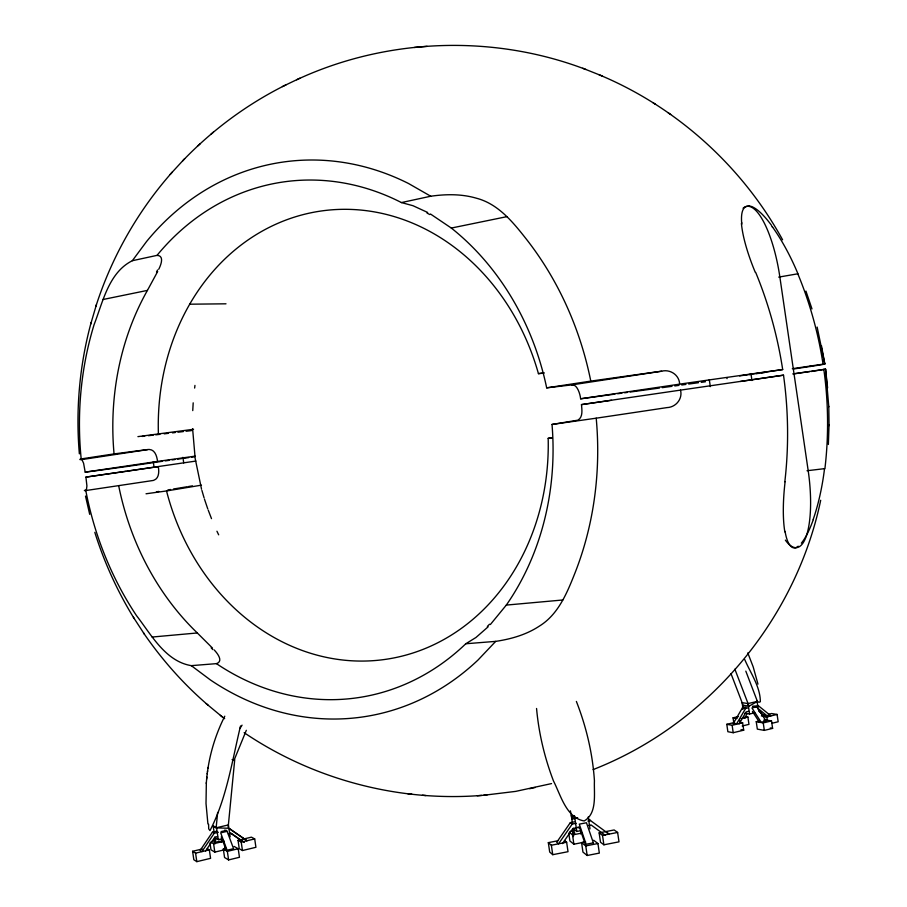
<?xml version="1.0" encoding="UTF-8"?>
<svg xmlns="http://www.w3.org/2000/svg" width="907" height="907" viewBox="0 0 907 907"><rect width="100%" height="100%" fill="white"/><g stroke="black" fill="none" stroke-linecap="round" stroke-linejoin="round"><path stroke-width="1.36" d="M208.599 824.282L208.689 828.805L209.982 830.608C226.648 798.432 232.045 761.075 240.514 725.985M192.749 410.599L193.191 402.833M828.363 444.453L829.043 425.043M206.343 782.639L206.014 803.489L207.918 823.953M206.637 779.136C208.621 757.254 214.902 735.804 224.777 716.19M206.286 783.399L206.694 778.489M232.09 759.635L234.72 759.749L228.054 828.238L216.138 827.876L217.646 812.457M206.762 777.775L206.853 777.004M207.215 773.784L207.295 773.127M194.642 388.06L194.948 385.418M573.281 828.318L572.544 833.567L574.891 833.114M573.371 836.617L574.471 828.771M580.605 833.941L580.979 831.322M207.488 771.687L207.601 770.882M208.009 768.127L208.111 767.492M217.567 836.549L214.834 837.195L214.029 842.626L220.367 841.129M215.038 843.793L215.9 838.295M221.376 842.286L222.045 838.17M91.131 322.563L90.711 324.105C79.453 366.281 75.621 410.372 79.362 453.863M820.688 500.29C795.598 620.433 707.403 724.931 593.087 769.601M95.983 306.271L96.448 304.582C112.343 255.842 138.306 210.401 172.33 172.047M90.711 324.105L96.448 304.582M755.701 272.451A375.623 331.429 81.9 0 1 782.684 369.557A375.634 1.349 -8.3 0 0 709.83 379.829L679.649 384.137C679.354 375.022 670.205 368.968 661.622 371.201A375.305 4.082 -8.3 0 0 590.786 381.11A302.711 258.178 81.9 0 0 526.457 239.278C513.101 222.306 498.238 203.814 476.288 198.18C461.527 193.849 445.847 194.087 430.746 196.229L401.438 202.567A260.547 221.138 81.9 0 0 157.013 255.377L132.343 260.706C108.704 272.44 102.774 302.303 94.113 324.581A302.711 258.178 81.9 0 0 81.188 458.919A375.305 4.082 -8.3 0 0 81.721 459.6L148.578 449.475A22.992 14.183 86.8 0 1 149.304 449.475C155.142 449.736 156.99 456.595 157.535 461.425L85.19 472.128L83.591 463.262L81.959 459.668M234.119 760.123L246.319 730.305M742.652 708.968L743.706 706.632M744.851 718.253L746.971 713.594M158.714 269.3C160.879 265.105 164.643 255.615 157.013 255.377M157.682 271.476L147.422 290.399A257.361 219.313 81.9 0 0 114.055 453.908L81.188 458.919M86.142 490.041A375.317 2.472 -8.3 0 0 85.791 490.551A302.711 258.178 81.9 0 0 136.458 615.558C151.084 634.367 165.278 661.362 191.298 665.647L216.456 663.641A260.547 221.138 81.9 0 0 465.79 643.755L495.698 641.374C510.992 639.095 526.321 634.741 539.336 626.136C558.463 614.368 567.215 592.554 575.117 572.646A302.711 258.178 81.9 0 0 596.205 418.184A375.317 2.472 -8.3 0 0 666.94 407.606C675.794 407.334 682.846 398.933 680.522 390.112L783.512 375.169A375.623 331.429 81.9 0 1 784.838 481.753M746.132 707.041L742.391 707.925L733.275 723.514L736.473 724.081L745.611 708.446L748.105 707.857M739.092 723.956L746.121 711.916L748.615 711.326M239.867 728.525L242.067 725.158M218.349 832.263L214.256 833.227L201.944 851.571L200.141 850.471L212.419 832.195L216.501 831.231M205.594 850.97L214.834 837.195M132.343 260.706L146.583 241.5A280.286 237.985 81.9 0 1 408.535 183.509L430.746 196.229M574.222 821.878L570.333 822.626L556.705 842.286L558.553 843.827L572.226 824.078L576.138 823.329M562.419 843.612L572.873 828.51L579.392 827.252M680.522 390.112L581.478 404.601C581.886 409.601 583.156 416.948 578.088 420.032A26.235 10.51 85.7 0 1 577.566 420.224L552.012 424.453A257.361 219.313 81.9 0 1 506.321 605.082L490.358 624.538M86.414 489.871L86.913 485.914L85.916 477.105L195.855 461.073M495.698 641.374L478.046 659.99A280.286 237.985 81.9 0 1 210.424 679.955L191.298 665.647M182.556 160.97C212.306 129.905 247.452 103.954 286 84.839M170.221 174.348L184.62 158.714M488.113 626.828L475.948 637.496L465.79 643.755M210.946 134.27L213.417 132.105M197.499 146.106L200.073 143.862M731.019 673.686L743.116 705.215L749.057 706.168L757.413 701.451L745.815 671.135M296.657 79.759C386.541 37.901 493.238 34.069 585.865 69.476M282.406 86.573L299.843 78.217M216.456 663.641C223.712 661.328 217.397 653.244 214.143 649.911M577.623 817.831L572.068 819.157L570.378 810.824M551.535 783.591L515.641 791.392L483.533 795.292M226.024 848.362L223.326 849.009L224.562 857.512L228.598 859.927L239.459 857.285L238.212 848.748L234.119 846.424M758.989 721.042L756.245 721.7L757.334 729.126L764.34 730.384L772.605 728.378L771.517 720.929L764.476 719.727M242.452 850.539L255.921 847.297L254.697 838.907L251.432 837.161L238.031 840.358L239.244 848.714L242.452 850.539L241.228 842.127L238.031 840.358M202.193 849.009L192.601 851.288L193.837 859.745L196.819 861.65L210.583 858.339L209.347 849.859L207.318 848.635M734.625 722.448L726.79 724.319L727.868 731.711L733.207 732.709L743.706 730.18L742.618 722.777L739.931 722.301M771.744 723.321L778.172 721.768L777.095 714.444L771.596 713.537L769.034 714.149M192.601 851.288L195.583 853.147L209.347 849.859M241.228 842.127L254.697 838.907M762.708 716.213L766.812 716.893L777.095 714.444M726.79 724.319L732.13 725.283L742.618 722.777M209.97 842.886L210.98 849.802L214.812 852.104L224.12 849.87M742.187 725.985L748.967 724.364L747.901 717.063L745.203 716.598M223.326 849.009L227.351 851.356L238.212 848.748M756.245 721.7L763.241 722.913L771.517 720.929M210.73 842.07L213.599 843.737L224.244 841.208M741.121 718.673L747.901 717.063M761.347 715.986L765.191 715.067M227.113 831.334L220.684 832.853L227.09 850.222L233.564 848.669L227.113 831.334L224.732 830.041M756.835 706.802L751.926 707.959L761.188 722.244L766.109 721.065L756.835 706.802L752.708 706.145M228.473 833.975L231.194 833.329L244.346 842.456M212.419 840.88L215.061 840.256M214.902 837.694L218.292 839.633L222.238 838.692M733.944 723.888L733.06 717.834L738.457 716.553M744.806 713.208L749.567 714.002L754.726 712.777M214.131 832.422L213.168 825.846L216.558 827.706L228.405 824.928L230.14 836.821M743.048 709.115L742.107 702.642L748.037 703.583L757.084 701.462L758.218 709.263M221.07 831.617L226.535 830.336M753.105 706.678L758.093 705.51L770.893 715.861L767.617 715.317M529.643 788.716L535.255 787.48M102.967 299.514L147.422 290.399M430.474 214.007L451.312 228.054L506.877 216.66M585.593 841.798L581.568 842.592L582.952 852.092L587.169 855.494L599.334 853.102L597.94 843.521L593.632 840.233M568.757 833.091L569.913 840.993L573.882 844.202L584.403 842.149M581.568 842.592L585.763 845.914L597.94 843.521M557.975 840.755L548.327 842.637L549.699 852.036L552.737 854.689L568.02 851.696L566.637 842.24L564.539 840.54M603.892 844.802L618.993 841.843L617.622 832.445L614.152 829.962L599.142 832.887L600.502 842.229L603.892 844.802L602.52 835.392L599.142 832.887M588.518 825.483L591.126 824.985L605.184 835.256M569.868 831.515L573.78 830.755M573.247 828.726L576.784 831.47L580.741 830.699M569.551 832.558L572.521 834.905L581.727 833.114M548.327 842.637L551.365 845.222L566.637 842.24M602.52 835.392L617.622 832.445M572.476 823.454L571.319 815.529L574.834 818.159L577.487 817.649M587.872 821.062L590.48 820.563L588.507 819.123L608.869 834.009L606.828 832.524M146.038 493.782L166.525 490.959A226.478 194.313 81.9 0 0 384.421 659.514A226.478 194.313 81.9 0 0 548.179 438.342L552.329 437.593M778.705 277.111L797.809 273.801A351.723 315.738 81.9 0 1 823.057 364.161A375.634 1.349 -8.3 0 1 818.137 365.272L793.852 368.956M166.525 490.959L201.467 485.154M156.401 491.843L158.827 491.435M167.863 489.939L170.652 489.485M173.43 489.02L187.091 486.764M188.452 486.537L192.465 485.869M811.277 371.507L825.597 369.16L793.058 373.888M137.921 436.63L193.554 429.283M158.385 433.421A226.478 194.313 81.9 0 1 318.981 211.331A226.478 194.313 81.9 0 1 538.441 373.661L543.928 372.8M85.791 490.551L153.09 480.483A22.992 14.172 76.5 0 0 153.793 480.268C159.292 478.431 159.133 471.311 158.294 466.595M451.312 228.054A257.361 219.313 81.9 0 1 546.672 387.845L590.786 381.11M546.672 387.845L571.693 384.908L661.622 371.201M571.693 384.908L572.396 384.874A26.235 10.499 77.6 0 1 572.963 384.919C577.181 385.248 580.061 393.434 580.627 398.797L679.649 384.137M739.636 375.917L782.684 369.557M792.299 368.707L823.057 364.161M127.649 471.107L157.671 466.72M740.441 381.473L783.512 375.169M793.172 373.967L809.86 371.53M581.478 404.601L611.499 400.282M126.345 471.3L85.916 477.105M157.535 461.425L195.141 456.142M162.512 461.278L126.98 466.493A375.634 1.349 -8.3 0 1 91.29 471.357L85.19 472.128M165.267 460.892L169.405 460.314M172.16 459.917L174.926 459.532M177.681 459.146L181.819 458.557M184.575 458.171L188.713 457.582M191.468 457.196L194.223 456.811M552.012 424.453L596.205 418.184M548.179 438.342L552.295 437.775M580.627 398.797L614.867 394.126M617.656 393.74L621.839 393.173M624.617 392.788L627.406 392.414M630.195 392.028L659.468 388.037M662.246 387.652L672.008 386.325M674.797 385.951L678.98 385.373M681.758 384.999L685.941 384.421M688.73 384.046L698.492 382.709M701.27 382.335L705.453 381.768M743.774 375.362L746.54 374.988M749.307 374.614L752.073 374.251M756.223 373.684L758.989 373.321M761.755 372.947L764.522 372.573M114.055 453.908L147.637 449.555M142.252 436.437L144.723 436.142M148.419 435.711L153.306 435.133M155.743 434.838L159.961 434.34M164.178 433.852L168.328 433.353M172.489 432.866L175.221 432.537M177.953 432.22L183.373 431.573M186.071 431.256L191.422 430.621M807.026 470.744L824.917 468.602A351.723 315.738 81.9 0 0 823.828 369.387M538.441 373.661L544.041 373.106M152.104 637.043L197.307 632.961L212.521 648.12M506.321 605.082L562.828 599.981M414.386 47.459L427.106 46.336M244.142 732.675C313.244 779.419 398.4 802.071 481.594 795.416M477.252 795.756L486.991 795.02M189.722 304.196L226.002 303.811M401.438 202.567L412.968 205.708L427.662 212.465M407.855 793.795L411.88 794.192M422.469 795.212L425.95 795.564M742.391 707.925L745.611 708.446M733.06 717.834L737.074 718.537M770.258 727.97L772.605 728.378M741.008 729.693L743.706 730.18M599.017 74.737C676.497 106.981 742.198 166.287 782.594 239.799M582.736 68.24L602.327 76.041M212.748 826.016L216.138 827.876M212.419 832.195L214.256 833.227M221.319 839.553L223.269 840.664M756.619 701.088L758.978 702.29L760.349 701.712C760.293 686.656 750.543 673.107 744.749 659.582M653.006 102.672L655.444 104.305M668.198 112.797L670.658 114.452M230.401 833.068L242.418 841.401M220.356 715.34L224.653 718.684M577.974 827.093L579.936 828.59L585.503 844.973M570.333 822.626L572.226 824.078M758.603 708.968L768.195 716.723M758.547 711.02L765.996 717.04M143.521 632.859L144.44 634.265C162.602 660.455 183.928 684.49 208.156 705.227M206.15 703.583L222.385 716.995M771.574 225.979L772.583 227.374M94.816 532.364C104.158 562.102 117.116 590.661 133.374 617.248L134.213 618.54M763.762 720.158L765.191 722.357M133.374 617.248L144.44 634.265M752.436 711.428L759.556 722.437M216.943 531.241L218.666 534.824M747.787 652.904L753.195 666.906L757.969 684.127M734.874 669.185L749.057 706.168M576.376 701.44C586.307 726.768 592.634 753.604 594.436 780.768C593.847 793.704 597.498 813.454 584.165 820.96C566.274 817.808 560.741 795.11 553.508 781.029C544.608 757.776 538.781 733.298 536.559 708.48M208.247 510.176L211.501 518.634M221.263 836.832L226.297 850.505M805.926 291.079L811.98 308.913M204.46 499.133L207.782 508.963M201.898 490.404L204.098 497.886M201.535 489.168L195.186 458.591L192.613 428.773M817.139 327.053L824.826 364.058L821.459 345.692M85.496 496.072L89.702 514.337M574.426 815.586L574.981 818.329M810.404 365.6L810.552 366.496M727.063 378.65L726.904 377.561M750.939 373.537L751.96 380.509M766.812 716.893L767.345 720.577M763.241 722.913L764.34 730.384M709.297 379.614L710.328 386.609M748.037 703.583L749.567 714.002M739.942 720.215L740.293 722.652M732.13 725.283L733.207 732.709M588.246 816.946L589.992 828.907M585.763 845.914L587.169 855.494M574.834 818.159L576.784 831.47M572.521 834.905L573.882 844.202M551.365 845.222L552.737 854.689M182.919 457.343L183.724 462.91M227.351 851.356L228.598 859.927M224.845 845.381L225.458 849.553M216.558 827.706L218.292 839.633M213.599 843.737L214.812 852.104M153.249 461.64L154.065 467.252M195.583 853.147L196.819 861.65M827.603 387.924L825.574 369.16L828.794 406.755M741.926 224.029L741.813 222.669M828.794 406.381L829.055 425.621M743.082 208.213A70.95 21.258 80.7 0 1 779.85 276.918L808.182 470.608A70.973 21.269 82.6 0 1 806.538 535.391A70.973 21.269 82.6 0 1 785.36 540.119M197.307 632.961A257.361 219.313 81.9 0 1 118.715 485.88M427.027 213.066A64.295 25.623 24.3 0 1 429.759 214.551M157.535 269.98A58.706 17.879 -51.1 0 1 156.503 272.111M772.571 227.113A75.258 21.054 65.4 0 1 797.945 273.801M749.227 205.968A70.066 18.956 65.1 0 1 771.517 225.355M741.643 222.43A70.02 18.593 64.7 0 1 749.341 206.274M755.316 272.429A74.952 19.625 65.3 0 1 741.404 223.292M211.184 647.836A58.74 17.686 34.5 0 1 212.794 649.582M489.531 624.22A64.318 25.884 -40.9 0 1 487.342 626.431M824.52 468.726A75.406 20.532 -81 0 1 813.114 519.632M784.85 531.921A75.077 19.036 -81.4 0 1 785.111 481.651M796.131 547.749A69.975 18.265 -81 0 1 785.077 531.366M813.194 519.892A70.02 18.537 -80.4 0 1 801.346 543.134M798.217 546.195A70.02 18.537 -80.4 0 1 796.686 547.182M593.371 842.852L586.137 844.258L579.29 824.146L586.455 822.762L593.371 842.852M230.616 829.372L228.745 828.363L247.055 840.789L230.616 829.372"/></g></svg>
